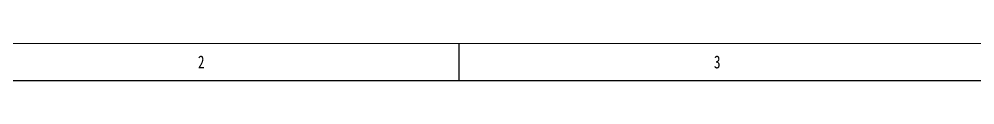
# Model space of a CAD drawing. Header units: millimetres. Extents: x 0 to 841, y 0 to 594.
# Drawn here: x 160.8 to 420.4, y 0 to 10 of the extents above; entities that cross this region are included whole.
import ezdxf

# ---------------------------------------------------------------- set-up
doc = ezdxf.new("R2010")
doc.units = ezdxf.units.MM
for name, color, linetype in [('10', 7, 'Continuous'), ('5', 7, 'Continuous'), ('9', 7, 'Continuous')]:
    doc.layers.add(name, color=color, linetype=linetype)
doc.styles.add('SLDTEXTSTYLE0', font='TXT', dxfattribs={"width": 0.75})

msp = doc.modelspace()

# ---------------------------------------------------------------- linework, layer by layer
at = {"layer": '10', "color": 7}
msp.add_line((280.33, 0), (280.33, 10), dxfattribs=at)
at = {"layer": '5', "color": 7, "lineweight": 15}
msp.add_line((0, 10), (831, 10), dxfattribs=at)
at = {"layer": '9', "color": 7}
msp.add_line((0, 0), (841, 0), dxfattribs=at)

# ---------------------------------------------------------------- texts
at = {"layer": '10', "color": 7, "char_height": 3.5, "attachment_point": 2, "style": 'SLDTEXTSTYLE0'}
for s, insert in [('2', (210.23, 6.76)), ('3', (350.4, 6.76))]:
    msp.add_mtext(s, dxfattribs=dict(at, insert=insert))

doc.saveas('drawing.dxf')
